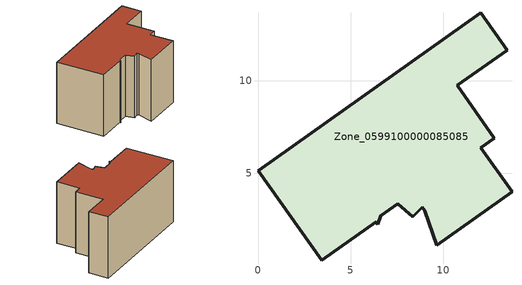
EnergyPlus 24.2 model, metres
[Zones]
Zone_0599100000085085
 floor ground (C_G): 7.54,3.37 6.62,2.71 6.46,2.26 6.38,2.39 3.43,0.31 0,5.14 12.04,13.67 13.46,11.65 10.75,9.76 12.76,6.91 12.03,6.38 13.71,3.99 9.65,1.12 9,2.98 8.87,3.16 8.35,2.65 z1.68
 wall outside (C_F): 12.76,6.91 10.75,9.76 13.46,11.65 12.04,13.67 0,5.14 3.43,0.31 6.38,2.39 6.46,2.26 6.62,2.71 7.54,3.37 8.35,2.65 8.87,3.16 9,2.98 9.65,1.12 13.71,3.99 12.03,6.38 12.76,6.91 z1.68:9.38
 roof outside (C_R): 6.38,2.39 6.46,2.26 6.62,2.71 7.54,3.37 8.35,2.65 8.87,3.16 9,2.98 9.65,1.12 13.71,3.99 12.03,6.38 12.76,6.91 10.75,9.76 13.46,11.65 12.04,13.67 0,5.14 3.43,0.31 z9.38
[BUILDING]
Pand.0599100000085085: North Axis=0; Terrain=City; Loads Convergence Tolerance Value=0.04; Temperature Convergence Tolerance Value=0.4; Solar Distribution=FullExterior; Maximum Number of Warmup Days=25; Minimum Number of Warmup Days=1
[Site:Location]
Rotterdam.The.Hague.AP_ZH_NLD Design_Conditions: Latitude=51.96; Longitude=4.45; Time Zone=1; Elevation=-4.5
[SITE:GROUNDTEMPERATURE:BUILDINGSURFACE]
18, 18, 18, 18, 18, 18, 18, 18, 18, 18, 18, 18
[MATERIAL] Thermal Absorptance=0.9; Solar Absorptance=0.7; Visible Absorptance=0.7
Name | Roughness | Thickness | Conductivity | Density | Specific Heat
G.TC.1975-1991 | MediumSmooth | 0.15 | 0.288461 | 540 | 1210
F.TC.1975-1991 | Rough | 0.3 | 0.230769 | 1920 | 840
R.TC.1975-1991 | MediumRough | 0.2 | 0.153846 | 1500 | 1000
[CONSTRUCTION]
C_G: G.TC.1975-1991
C_F: F.TC.1975-1991
C_R: R.TC.1975-1991
[ZONE]
Zone_0599100000085085: Type=1; Multiplier=1; Ceiling Height=Autocalculate; Volume=Autocalculate; Floor Area=autocalculate; Part of Total Floor Area=Yes
[ZONEINFILTRATION:DESIGNFLOWRATE]
Infil_Zone_0599100000085085: Zone or ZoneList or Space or SpaceList=Zone_0599100000085085; Schedule=AlwaysOn; Design Flow Rate Calculation Method=Flow/Area; Flow Rate per Floor Area=0.003; Constant Term Coefficient=1; Temperature Term Coefficient=0; Velocity Term Coefficient=0; Velocity Squared Term Coefficient=0
[HVACTEMPLATE:ZONE:IDEALLOADSAIRSYSTEM]
Zone_0599100000085085: Maximum Heating Supply Air Temperature=50; Minimum Cooling Supply Air Temperature=13; Maximum Heating Supply Air Humidity Ratio=0.0156; Minimum Cooling Supply Air Humidity Ratio=0.0077; Heating Limit=NoLimit; Cooling Limit=NoLimit; Dehumidification Control Type=ConstantSensibleHeatRatio; Cooling Sensible Heat Ratio=0.7; Dehumidification Setpoint=60; Humidification Control Type=None; Humidification Setpoint=30; Outdoor Air Method=None; Outdoor Air Flow Rate per Person=0.00944; Outdoor Air Flow Rate per Zone Floor Area=0; Outdoor Air Flow Rate per Zone=0; Demand Controlled Ventilation Type=None; Outdoor Air Economizer Type=NoEconomizer; Heat Recovery Type=None; Sensible Heat Recovery Effectiveness=0.7; Latent Heat Recovery Effectiveness=0.65
[ZONECONTROL:THERMOSTAT]
ThermostatControl_Zone_0599100000085085: Zone or ZoneList=Zone_0599100000085085; Control Type Schedule=DualSetpointControlType; Control 1=Thermostat_Zone_0599100000085085; Temperature Difference Between Cutout And Setpoint=0
[THERMOSTATSETPOINT:DUALSETPOINT]
Thermostat_Zone_0599100000085085: Heating Setpoint Temperature Schedule=HeatingSetpoint_Zone_0599100000085085; Cooling Setpoint Temperature Schedule=CoolingSetpoint_Zone_0599100000085085
[SCHEDULE:COMPACT]
HeatingSetpoint_Zone_0599100000085085: Through: 12/31, For: AllDays, Until: 24:00, 21
CoolingSetpoint_Zone_0599100000085085: Through: 12/31, For: AllDays, Until: 24:00, 24
DualSetpointControlType: Through: 12/31, For: AllDays, Until: 24:00, 4
AlwaysOn: Through: 12/31, For: AllDays, Until: 24:00, 1
